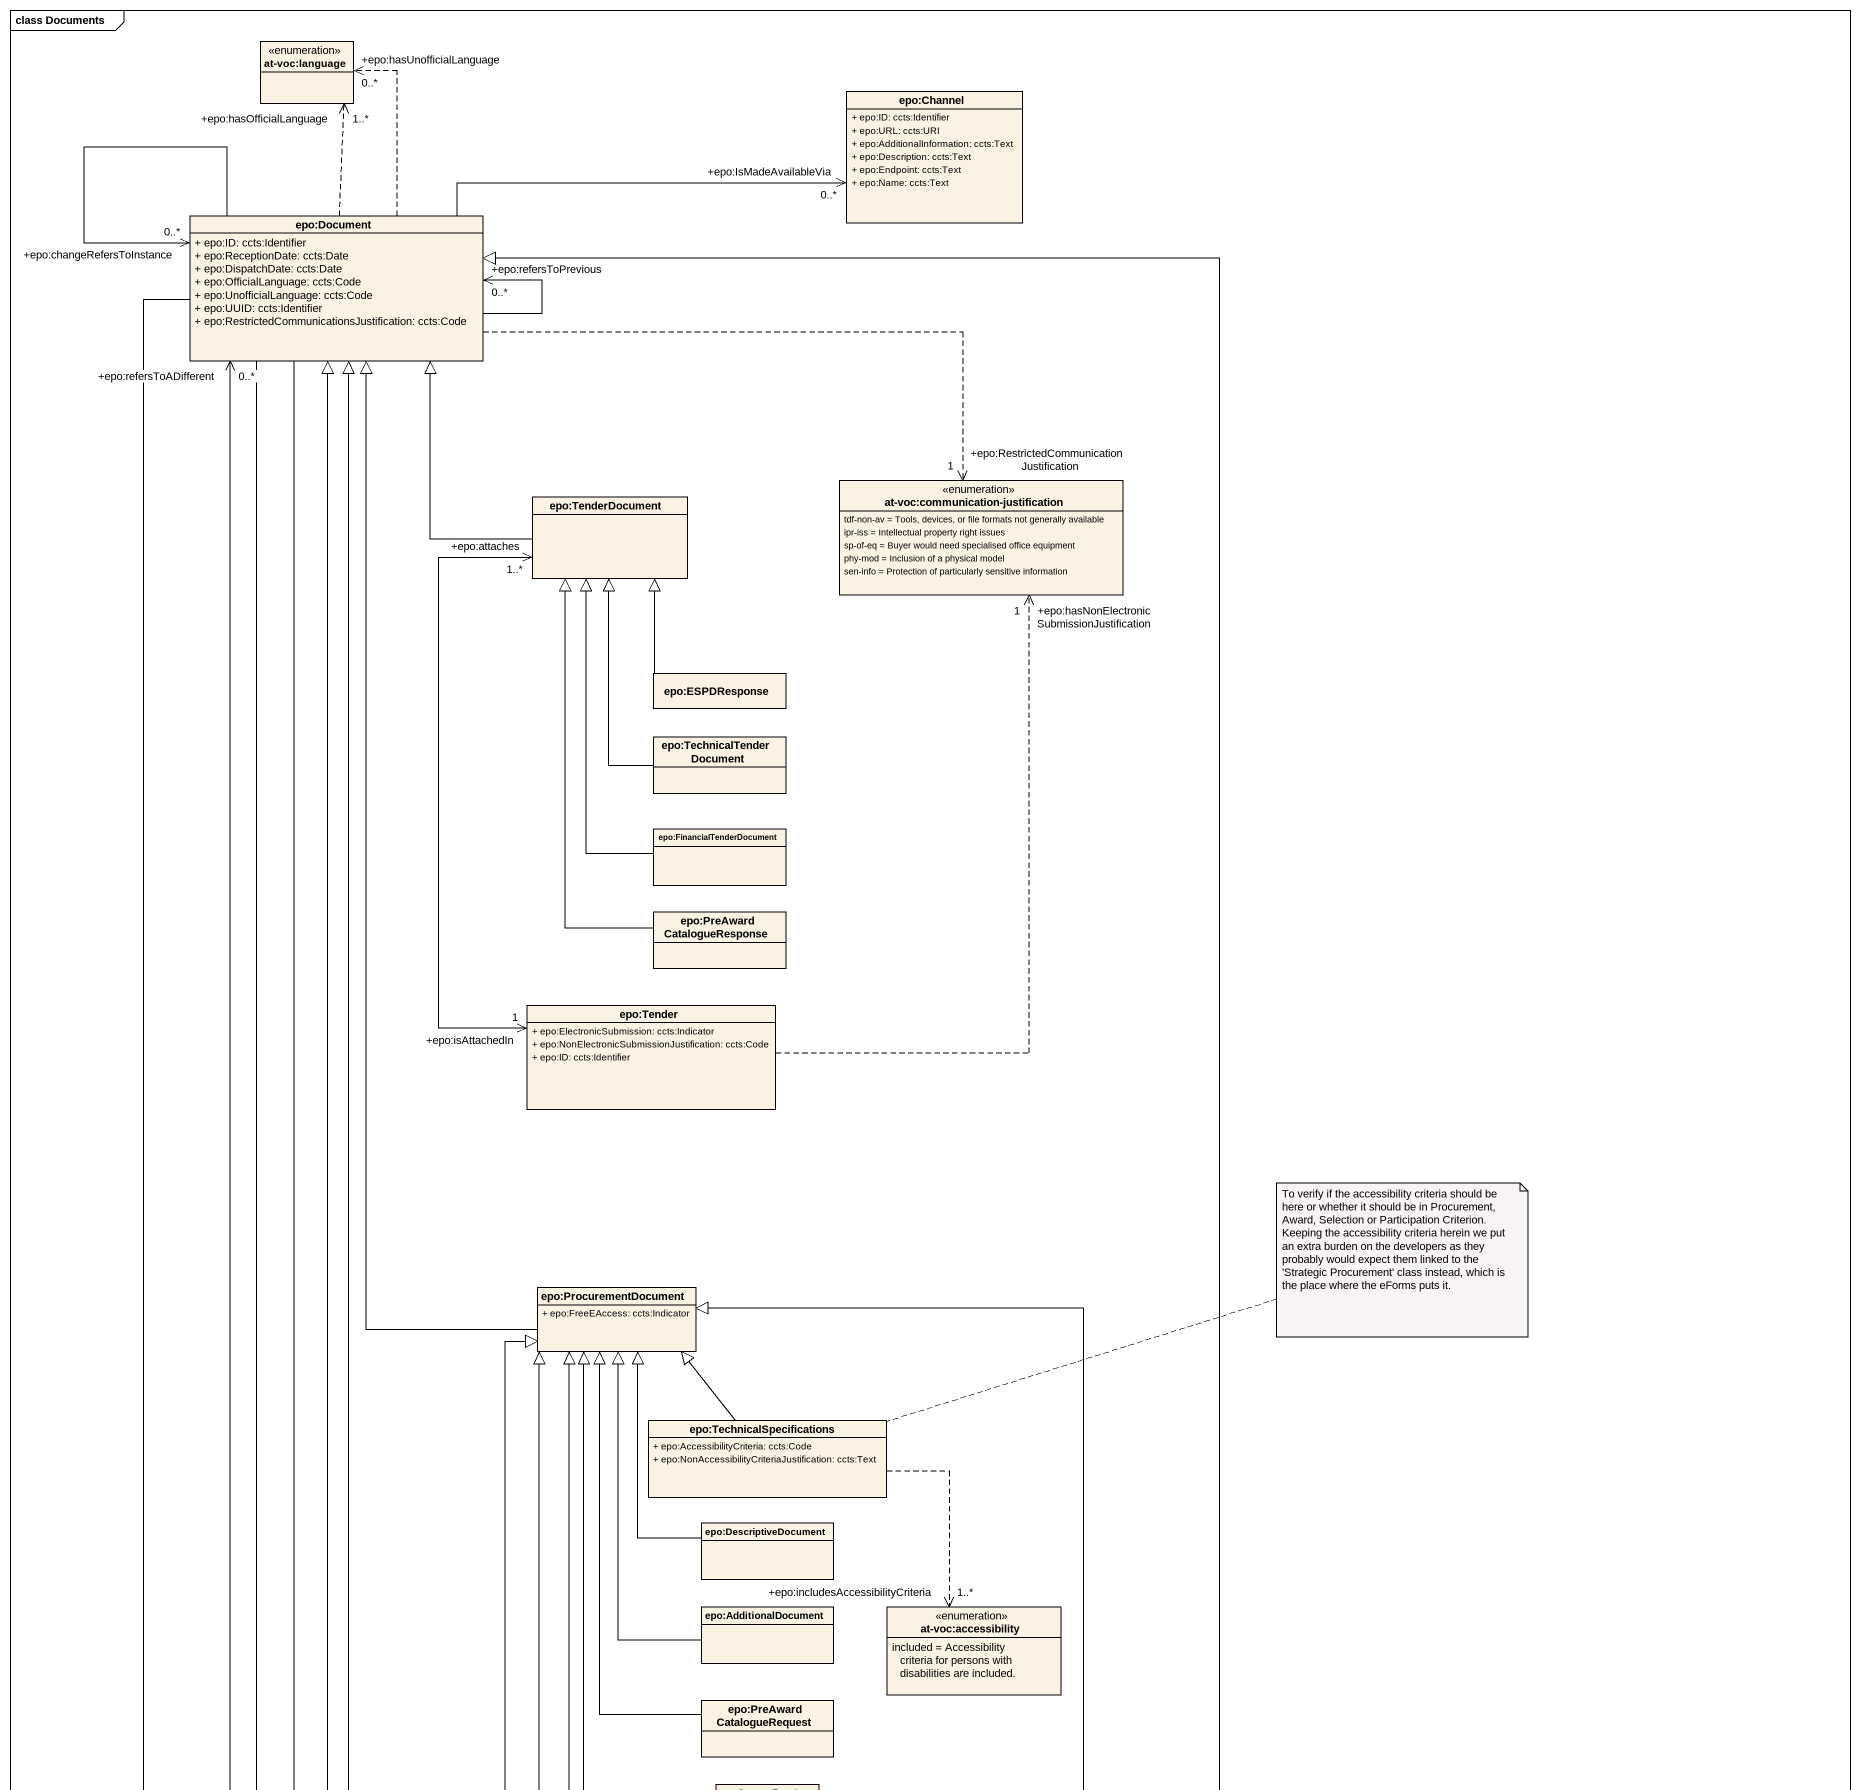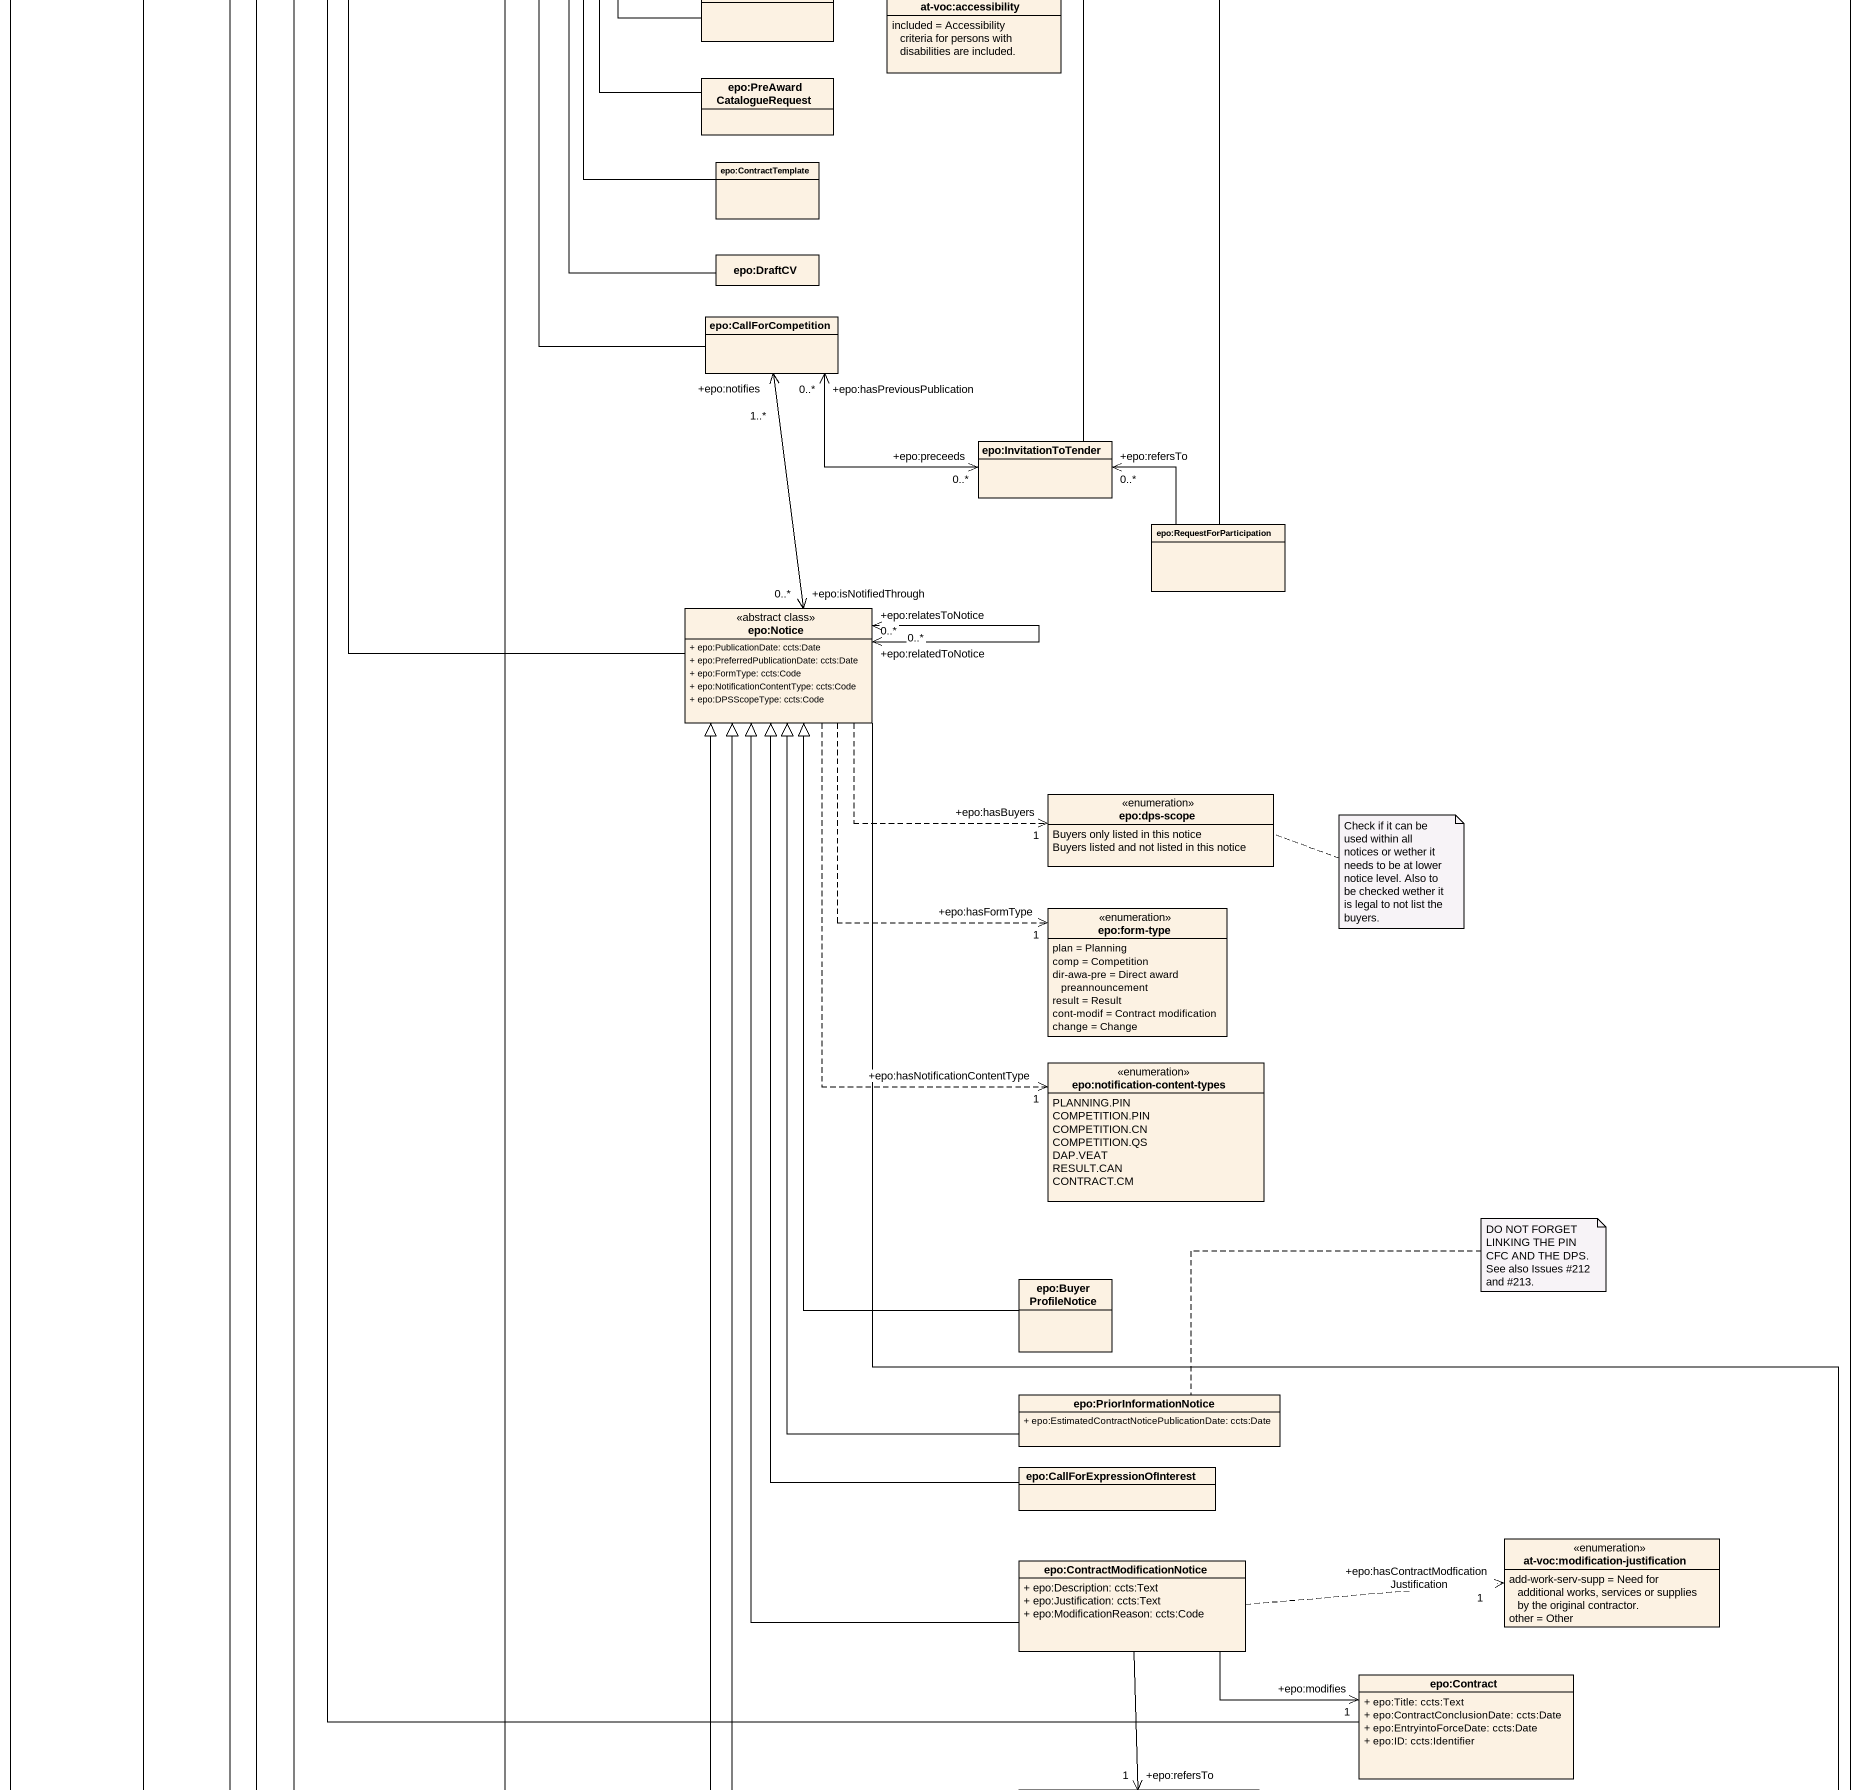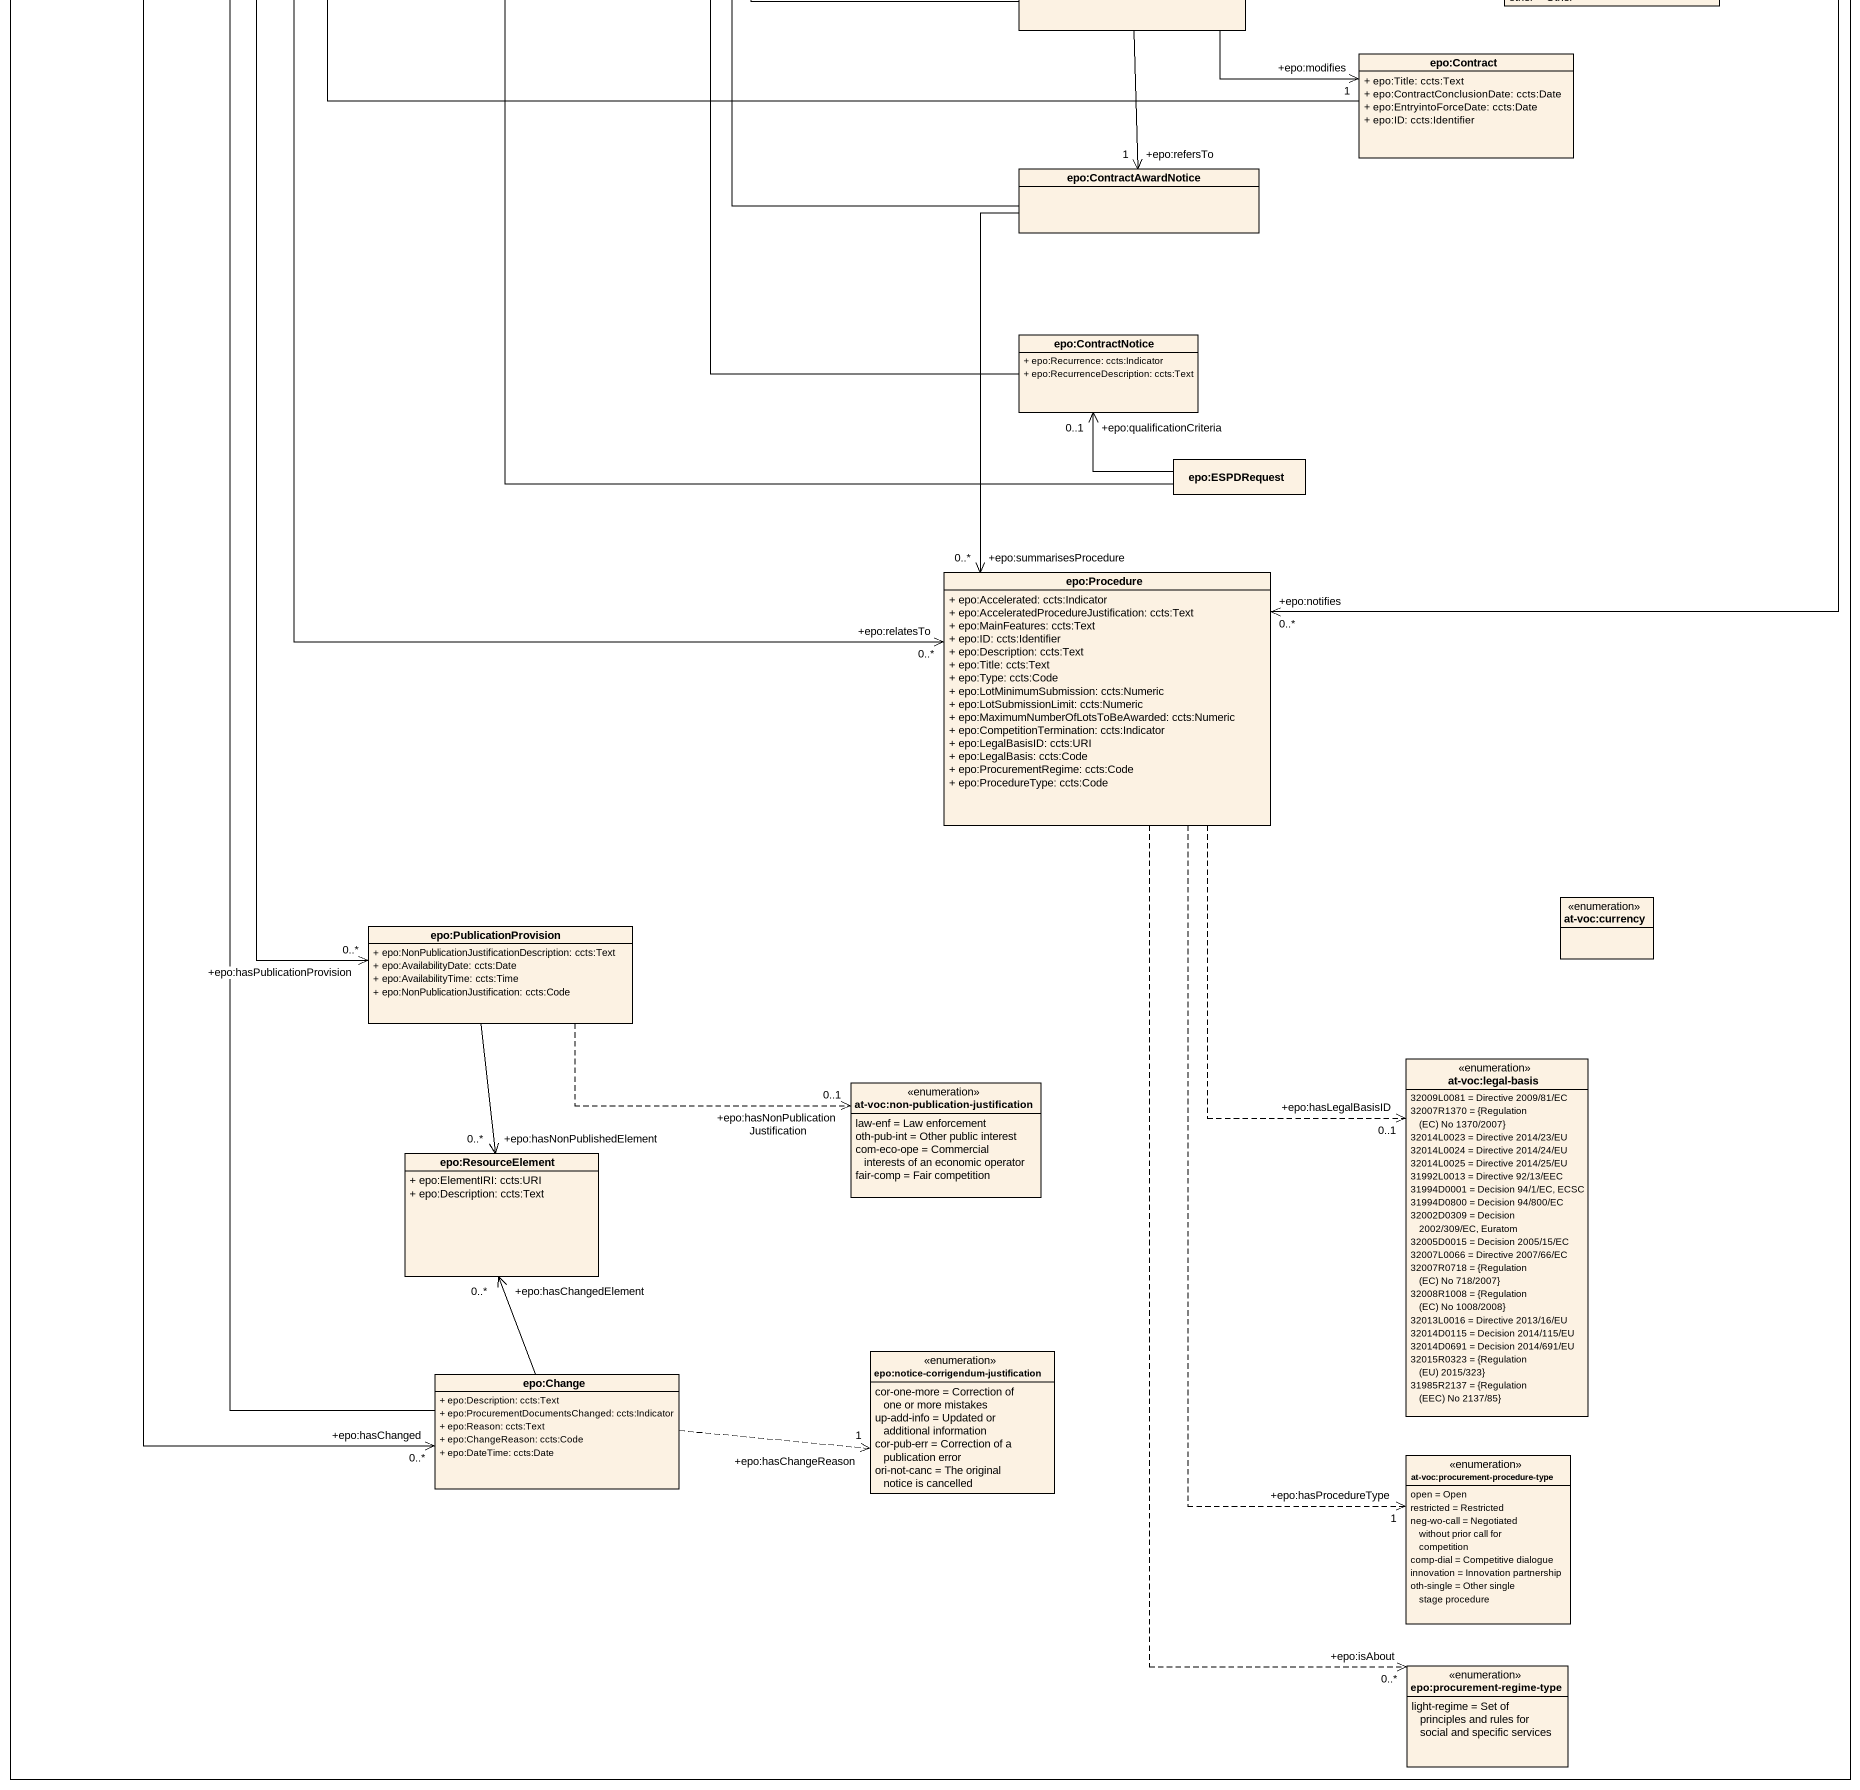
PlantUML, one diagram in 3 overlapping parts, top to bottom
@startuml
mainframe class Documents
hide circle
hide empty members
skinparam classAttributeIconSize 0
enum "at-voc:language" as at_voc_language
class "epo:Channel" as epo_Channel {
  + epo:ID: ccts:Identifier
  + epo:URL: ccts:URI
  + epo:AdditionalInformation: ccts:Text
  + epo:Description: ccts:Text
  + epo:Endpoint: ccts:Text
  + epo:Name: ccts:Text
}
class "epo:Document" as epo_Document {
  + epo:ID: ccts:Identifier
  + epo:ReceptionDate: ccts:Date
  + epo:DispatchDate: ccts:Date
  + epo:OfficialLanguage: ccts:Code
  + epo:UnofficialLanguage: ccts:Code
  + epo:UUID: ccts:Identifier
  + epo:RestrictedCommunicationsJustification: ccts:Code
}
class "epo:TenderDocument" as epo_TenderDocument
enum "at-voc:communication-justification" as at_voc_communication {
  tdf-non-av = Tools, devices, or file formats not generally available
  ipr-iss = Intellectual property right issues
  sp-of-eq = Buyer would need specialised office equipment
  phy-mod = Inclusion of a physical model
  sen-info = Protection of particularly sensitive information
}
class "epo:ESPDResponse" as epo_ESPDResponse
class "epo:TechnicalTenderDocument" as epo_TechnicalTenderDocument
class "epo:FinancialTenderDocument" as epo_FinancialTenderDocument
class "epo:PreAwardCatalogueResponse" as epo_PreAwardCatalogueRespons
class "epo:Tender" as epo_Tender {
  + epo:ElectronicSubmission: ccts:Indicator
  + epo:NonElectronicSubmissionJustification: ccts:Code
  + epo:ID: ccts:Identifier
}
class "epo:ProcurementDocument" as epo_ProcurementDocument {
  + epo:FreeEAccess: ccts:Indicator
}
class "epo:TechnicalSpecifications" as epo_TechnicalSpecifications {
  + epo:AccessibilityCriteria: ccts:Code
  + epo:NonAccessibilityCriteriaJustification: ccts:Text
}
class "epo:DescriptiveDocument" as epo_DescriptiveDocument
class "epo:AdditionalDocument" as epo_AdditionalDocument
enum "at-voc:accessibility" as at_voc_accessibility {
  included = Accessibility criteria for persons with disabilities are included.
}
class "epo:PreAwardCatalogueRequest" as epo_PreAwardCatalogueRequest
class "epo:ContractTemplate" as epo_ContractTemplate
class "epo:DraftCV" as epo_DraftCV
class "epo:CallForCompetition" as epo_CallForCompetition
class "epo:InvitationToTender" as epo_InvitationToTender
class "epo:RequestForParticipation" as epo_RequestForParticipation
class "epo:Notice" as epo_Notice <<abstract class>> {
  + epo:PublicationDate: ccts:Date
  + epo:PreferredPublicationDate: ccts:Date
  + epo:FormType: ccts:Code
  + epo:NotificationContentType: ccts:Code
  + epo:DPSScopeType: ccts:Code
}
enum "epo:dps-scope" as epo_dps_scope {
  Buyers only listed in this notice
  Buyers listed and not listed in this notice
}
enum "epo:form-type" as epo_form_type {
  plan = Planning
  comp = Competition
  dir-awa-pre = Direct award preannouncement
  result = Result
  cont-modif = Contract modification
  change = Change
}
enum "epo:notification-content-types" as epo_notification_content {
  PLANNING.PIN
  COMPETITION.PIN
  COMPETITION.CN
  COMPETITION.QS
  DAP.VEAT
  RESULT.CAN
  CONTRACT.CM
}
class "epo:BuyerProfileNotice" as epo_BuyerProfileNotice
class "epo:PriorInformationNotice" as epo_PriorInformationNotice {
  + epo:EstimatedContractNoticePublicationDate: ccts:Date
}
class "epo:CallForExpressionOfInterest" as epo_CallForExpressionOfInter
class "epo:ContractModificationNotice" as epo_ContractModificationNoti {
  + epo:Description: ccts:Text
  + epo:Justification: ccts:Text
  + epo:ModificationReason: ccts:Code
}
enum "at-voc:modification-justification" as at_voc_modification {
  add-work-serv-supp = Need for additional works, services or supplies by the original contractor.
  other = Other
}
class "epo:Contract" as epo_Contract {
  + epo:Title: ccts:Text
  + epo:ContractConclusionDate: ccts:Date
  + epo:EntryintoForceDate: ccts:Date
  + epo:ID: ccts:Identifier
}
class "epo:ContractAwardNotice" as epo_ContractAwardNotice
class "epo:ContractNotice" as epo_ContractNotice {
  + epo:Recurrence: ccts:Indicator
  + epo:RecurrenceDescription: ccts:Text
}
class "epo:ESPDRequest" as epo_ESPDRequest
class "epo:Procedure" as epo_Procedure {
  + epo:Accelerated: ccts:Indicator
  + epo:AcceleratedProcedureJustification: ccts:Text
  + epo:MainFeatures: ccts:Text
  + epo:ID: ccts:Identifier
  + epo:Description: ccts:Text
  + epo:Title: ccts:Text
  + epo:Type: ccts:Code
  + epo:LotMinimumSubmission: ccts:Numeric
  + epo:LotSubmissionLimit: ccts:Numeric
  + epo:MaximumNumberOfLotsToBeAwarded: ccts:Numeric
  + epo:CompetitionTermination: ccts:Indicator
  + epo:LegalBasisID: ccts:URI
  + epo:LegalBasis: ccts:Code
  + epo:ProcurementRegime: ccts:Code
  + epo:ProcedureType: ccts:Code
}
enum "at-voc:currency" as at_voc_currency
class "epo:PublicationProvision" as epo_PublicationProvision {
  + epo:NonPublicationJustificationDescription: ccts:Text
  + epo:AvailabilityDate: ccts:Date
  + epo:AvailabilityTime: ccts:Time
  + epo:NonPublicationJustification: ccts:Code
}
enum "at-voc:legal-basis" as at_voc_legal_basis {
  32009L0081 = Directive 2009/81/EC
  {field} 32007R1370 = {Regulation (EC) No 1370/2007}
  32014L0023 = Directive 2014/23/EU
  32014L0024 = Directive 2014/24/EU
  32014L0025 = Directive 2014/25/EU
  31992L0013 = Directive 92/13/EEC
  31994D0001 = Decision 94/1/EC, ECSC
  31994D0800 = Decision 94/800/EC
  32002D0309 = Decision 2002/309/EC, Euratom
  32005D0015 = Decision 2005/15/EC
  32007L0066 = Directive 2007/66/EC
  {field} 32007R0718 = {Regulation (EC) No 718/2007}
  {field} 32008R1008 = {Regulation (EC) No 1008/2008}
  32013L0016 = Directive 2013/16/EU
  32014D0115 = Decision 2014/115/EU
  32014D0691 = Decision 2014/691/EU
  {field} 32015R0323 = {Regulation (EU) 2015/323}
  {field} 31985R2137 = {Regulation (EEC) No 2137/85}
}
enum "at-voc:non-publication-justification" as at_voc_non_publication {
  law-enf = Law enforcement
  oth-pub-int = Other public interest
  com-eco-ope = Commercial interests of an economic operator
  fair-comp = Fair competition
}
class "epo:ResourceElement" as epo_ResourceElement {
  + epo:ElementIRI: ccts:URI
  + epo:Description: ccts:Text
}
class "epo:Change" as epo_Change {
  + epo:Description: ccts:Text
  + epo:ProcurementDocumentsChanged: ccts:Indicator
  + epo:Reason: ccts:Text
  + epo:ChangeReason: ccts:Code
  + epo:DateTime: ccts:Date
}
enum "epo:notice-corrigendum-justification" as epo_notice_corrigendum {
  cor-one-more = Correction of one or more mistakes
  up-add-info = Updated or additional information
  cor-pub-err = Correction of a publication error
  ori-not-canc = The original notice is cancelled
}
enum "at-voc:procurement-procedure-type" as at_voc_procurement {
  open = Open
  restricted = Restricted
  neg-wo-call = Negotiated without prior call for competition
  comp-dial = Competitive dialogue
  innovation = Innovation partnership
  oth-single = Other single stage procedure
}
enum "epo:procurement-regime-type" as epo_procurement_regime_type {
  light-regime = Set of principles and rules for social and specific services
}
epo_Document .up.> "+epo:hasOfficialLanguage\n1..*" at_voc_language
epo_Document .up.> "+epo:hasUnofficialLanguage\n0..*" at_voc_language
epo_Document -right-> "+epo:IsMadeAvailableVia\n0..*" epo_Channel
epo_Document --> "+epo:changeRefersToInstance\n0..*" epo_Document
epo_Document --> "+epo:refersToPrevious\n0..*" epo_Document
epo_Document .right.> "+epo:RestrictedCommunicationJustification\n1" at_voc_communication
epo_Document --> "+epo:relatesTo\n0..*" epo_Procedure
epo_Document --> "+epo:hasPublicationProvision\n0..*" epo_PublicationProvision
epo_Document --> "+epo:hasChanged\n0..*" epo_Change
epo_TenderDocument -up-|> epo_Document
epo_ESPDResponse -up-|> epo_TenderDocument
epo_TechnicalTenderDocument -up-|> epo_TenderDocument
epo_FinancialTenderDocument -up-|> epo_TenderDocument
epo_PreAwardCatalogueRespons -up-|> epo_TenderDocument
epo_Tender "+epo:isAttachedIn\n1" <-up-> "+epo:attaches\n1..*" epo_TenderDocument
epo_Tender .up.> "+epo:hasNonElectronicSubmissionJustification\n1" at_voc_communication
epo_ProcurementDocument -up-|> epo_Document
epo_TechnicalSpecifications -up-|> epo_ProcurementDocument
epo_TechnicalSpecifications ..> "+epo:includesAccessibilityCriteria\n1..*" at_voc_accessibility
epo_DescriptiveDocument -up-|> epo_ProcurementDocument
epo_AdditionalDocument -up-|> epo_ProcurementDocument
epo_PreAwardCatalogueRequest -up-|> epo_ProcurementDocument
epo_ContractTemplate -up-|> epo_ProcurementDocument
epo_DraftCV -up-|> epo_ProcurementDocument
epo_CallForCompetition -up-|> epo_ProcurementDocument
epo_CallForCompetition "+epo:notifies\n1..*" <--> "+epo:isNotifiedThrough\n0..*" epo_Notice
epo_InvitationToTender -up-|> epo_ProcurementDocument
epo_InvitationToTender "+epo:preceeds\n0..*" <-left-> "+epo:hasPreviousPublication\n0..*" epo_CallForCompetition
epo_RequestForParticipation -up-|> epo_Document
epo_RequestForParticipation -left-> "+epo:refersTo\n0..*" epo_InvitationToTender
epo_Notice -up-|> epo_Document
epo_Notice "+epo:relatedToNotice\n0..*" <--> "+epo:relatesToNotice\n0..*" epo_Notice
epo_Notice .right.> "+epo:hasBuyers\n1" epo_dps_scope
epo_Notice ..> "+epo:hasFormType\n1" epo_form_type
epo_Notice ..> "+epo:hasNotificationContentType\n1" epo_notification_content
epo_Notice --> "+epo:notifies\n0..*" epo_Procedure
epo_BuyerProfileNotice -up-|> epo_Notice
epo_PriorInformationNotice -up-|> epo_Notice
epo_CallForExpressionOfInter -up-|> epo_Notice
epo_ContractModificationNoti -up-|> epo_Notice
epo_ContractModificationNoti .right.> "+epo:hasContractModficationJustification\n1" at_voc_modification
epo_ContractModificationNoti -right-> "+epo:modifies\n1" epo_Contract
epo_ContractModificationNoti --> "+epo:refersTo\n1" epo_ContractAwardNotice
epo_Contract -up-|> epo_Document
epo_ContractAwardNotice -up-|> epo_Notice
epo_ContractAwardNotice --> "+epo:summarisesProcedure\n0..*" epo_Procedure
epo_ContractNotice -up-|> epo_Notice
epo_ESPDRequest -up-|> epo_ProcurementDocument
epo_ESPDRequest -up-> "+epo:qualificationCriteria\n0..1" epo_ContractNotice
epo_Procedure ..> "+epo:hasLegalBasisID\n0..1" at_voc_legal_basis
epo_Procedure ..> "+epo:hasProcedureType\n1" at_voc_procurement
epo_Procedure ..> "+epo:isAbout\n0..*" epo_procurement_regime_type
epo_PublicationProvision .right.> "+epo:hasNonPublicationJustification\n0..1" at_voc_non_publication
epo_PublicationProvision --> "+epo:hasNonPublishedElement\n0..*" epo_ResourceElement
epo_Change -up-> "+epo:refersToADifferent\n0..*" epo_Document
epo_Change -up-> "+epo:hasChangedElement\n0..*" epo_ResourceElement
epo_Change .right.> "+epo:hasChangeReason\n1" epo_notice_corrigendum
note right of epo_TechnicalSpecifications
  To verify if the accessibility criteria should be here or whether it should be in Procurement, Award, Selection or Participation Criterion.
  Keeping the accessibility criteria herein we put an extra burden on the developers as they probably would expect them linked to the 'Strategic Procurement' class instead, which is the place where the eForms puts it.
end note
note right of epo_dps_scope : Check if it can be used within all notices or wether it needs to be at lower notice level. Also to be checked wether it is legal to not list the buyers.
note right of epo_PriorInformationNotice : DO NOT FORGET LINKING THE PIN CFC AND THE DPS. See also Issues #212 and #213.
@enduml
